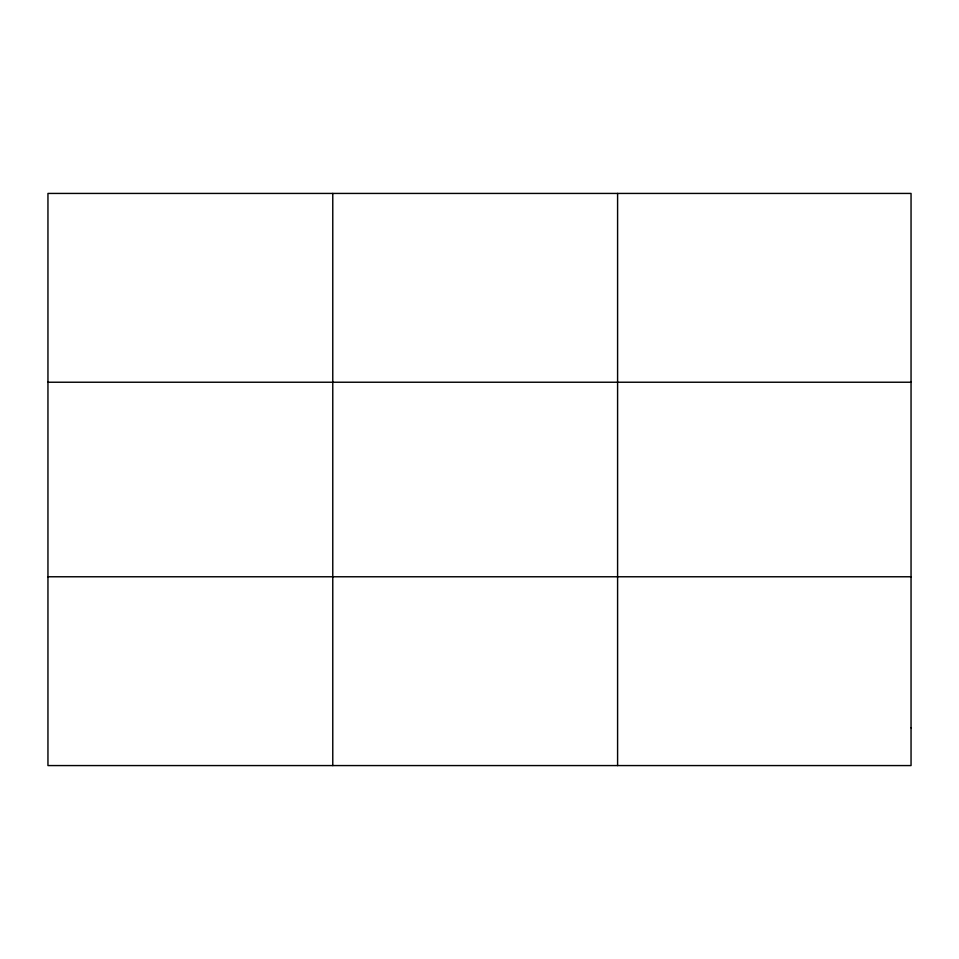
<?xml version="1.0" encoding="UTF-8"?>
<svg xmlns="http://www.w3.org/2000/svg" width="959" height="959" viewBox="0 0 959 959"><rect width="100%" height="100%" fill="white"/><g stroke="black" fill="none" stroke-linecap="round" stroke-linejoin="round"><path stroke-width="1.44" d="M332.773 765.57L332.773 193.43M617.596 765.57L617.596 193.43M47.95 382.233L911.05 382.233M47.95 576.767L911.05 576.767M911.05 727.809L911.05 765.57L47.95 765.57L47.95 193.43L911.05 193.43L911.05 727.809"/></g></svg>
